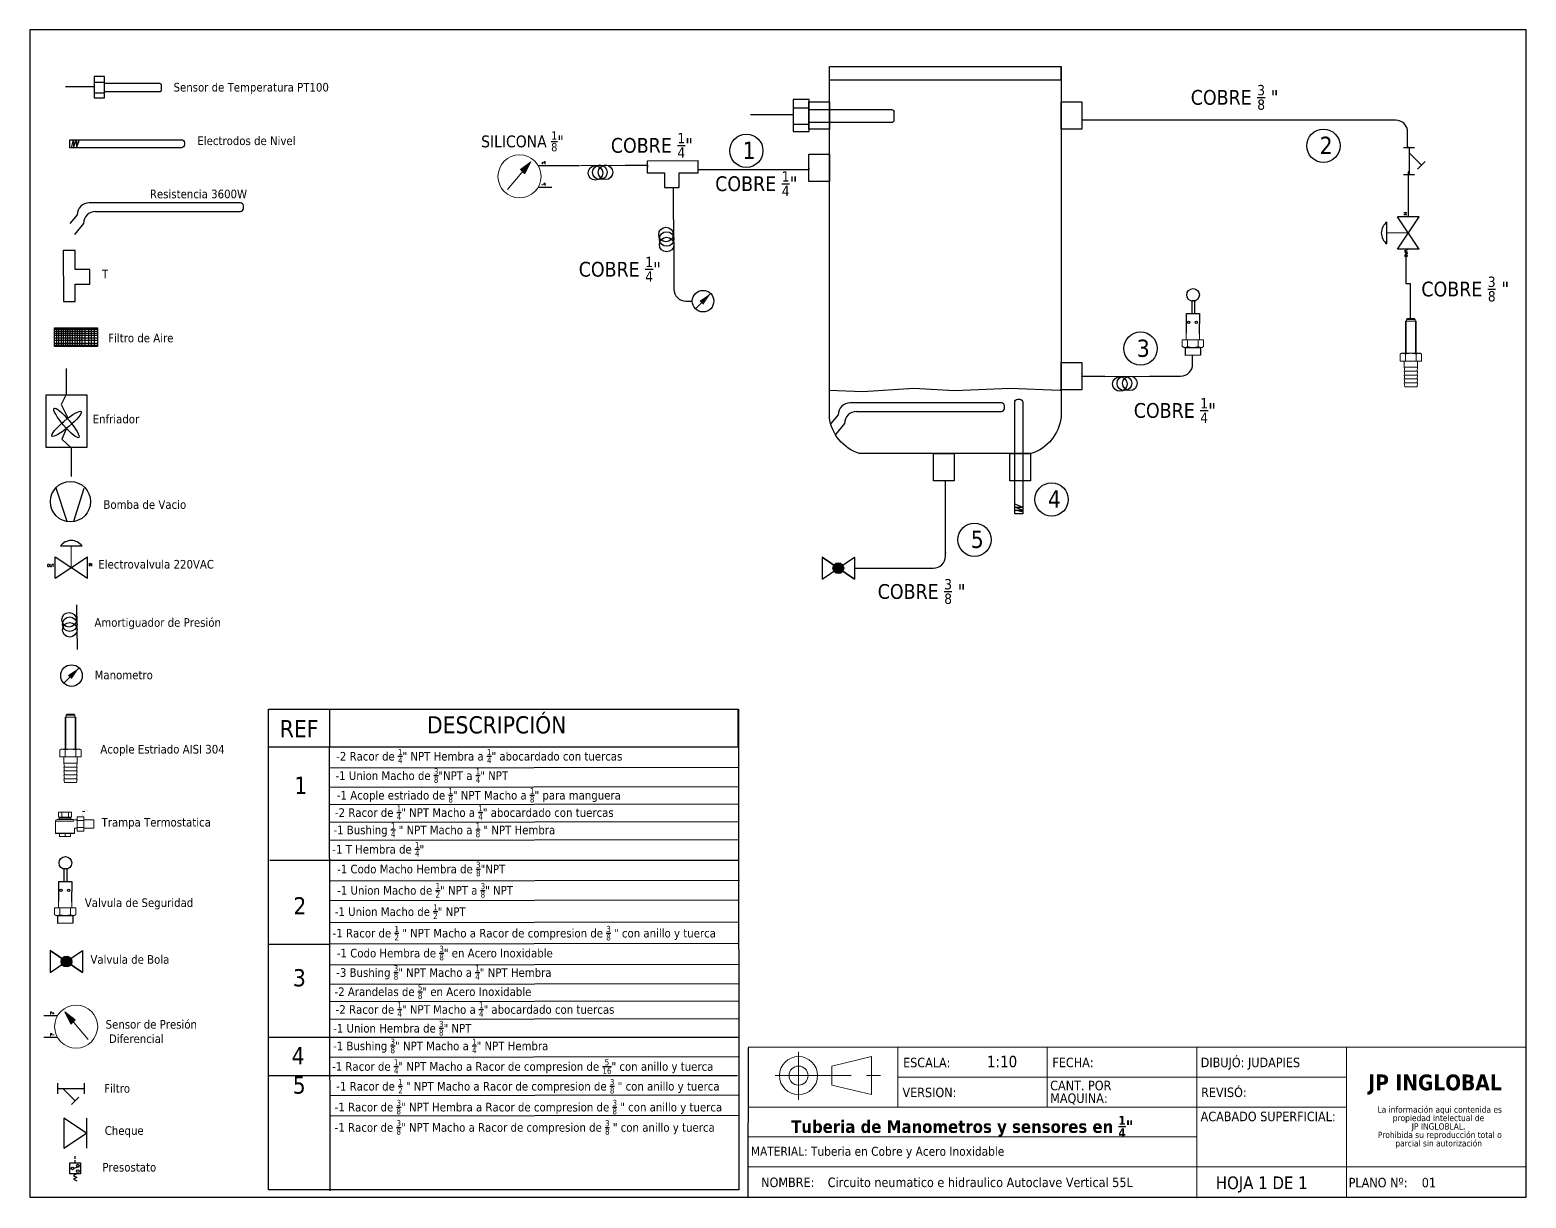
# Model space of a CAD drawing. Header units: millimetres. Extents: x 15 to 265, y 10 to 205.
import ezdxf
from ezdxf.enums import TextEntityAlignment as Align

# ---------------------------------------------------------------- set-up
doc = ezdxf.new("R2010")
doc.units = ezdxf.units.MM
doc.linetypes.add('CENTERX2', pattern=[20.32, 12.7, -2.54, 2.54, -2.54])
for name, color, linetype in [('CONTORNO', 179, 'Continuous'), ('SYMS', 7, 'Continuous'), ('TERMS', 123, 'Continuous'), ('WIRENO', 250, 'Continuous'), ('WIRES', 7, 'Continuous')]:
    doc.layers.add(name, color=color, linetype=linetype)
doc.styles.add('SLDTEXTSTYLE0', font='tahoma.ttf')
doc.styles.add('SLDTEXTSTYLE1', font='')
doc.styles.get("Standard").update_dxf_attribs({"font": 'tahoma.ttf'})
doc.styles.add('WD', font='romans.shx')
doc.styles.get('SLDTEXTSTYLE1').set_extended_font_data('Tahoma', bold=True)

# ---------------------------------------------------------------- blocks, each defined once
blk = doc.blocks.new('SW_NOTE_2')
at = {"layer": 'CONTORNO', "color": 0, "char_height": 1.0583, "attachment_point": 2, "style": 'SLDTEXTSTYLE0'}
for s, insert in [('La información aqui contenida es ', (10.29, 1.34)), ('propiedad intelectual de', (10.08, -0.07)), ('JP INGLOBLAL.', (10.1, -1.48)), ('Prohibida su reproducción total o ', (10.3, -2.89)), ('parcial sin autorización', (10.12, -4.3))]:
    blk.add_mtext(s, dxfattribs=dict(at, insert=insert))
blk = doc.blocks.new('SW_NOTE_4')
at = {"color": 0, "linetype": 'Continuous', "lineweight": 0, "char_height": 1.587, "attachment_point": 1, "style": 'SLDTEXTSTYLE0'}
for s, insert in [('CANT. POR ', (0, 2.02)), ('MAQUINA:', (0, -0.1))]:
    blk.add_mtext(s, dxfattribs=dict(at, insert=insert))
blk = doc.blocks.new('HGVA1_DIAPHRAGM_VALVE2')
at = {"color": 7, "linetype": 'Continuous', "lineweight": 0, "ltscale": 3.2258}
for p, q in [((-0.25, 0.5), (0.25, 0.5)), ((0, 0), (0, 0.5))]:
    blk.add_line(p, q, dxfattribs=at)
for p, q in [((-0.375, -0.25), (-0.375, 0.25)), ((-0.375, -0.25), (0.375, 0.25)), ((-0.375, 0.25), (0.375, -0.25)), ((0.375, -0.25), (0.375, 0.25))]:
    blk.add_line(p, q)
at = {"ltscale": 25.4, "flags": 128}
blk.add_lwpolyline([(0.25, 0.5, 0.5), (-0.25, 0.5)], format="xyb", close=True, dxfattribs=at)
at = {"style": 'WD', "flags": 1}
for tag, p in [('INST', (-0.469, 0.748)), ('LOC', (-0.469, 0.587)), ('TAG1', (-0.469, 0.378))]:
    blk.add_attdef(tag, text='', height=0.125, dxfattribs=at).set_placement(p, align=Align.RIGHT)
at = {"style": 'WD'}
blk.add_attdef('TERM01', text='', height=0.0625, dxfattribs=at).set_placement((-0.399, 0.018), align=Align.RIGHT)
for tag, p, height in [('X4TERM01', (-0.375, 0), 0.005), ('X1TERM02', (0.375, 0), 0.005), ('TERM02', (0.406, 0.036), 0.0625), ('RATING1', (0.388, -0.162), 0.125), ('DESC1', (0.388, -0.378), 0.125), ('DESC2', (0.388, -0.562), 0.125), ('DESC3', (0.388, -0.752), 0.125), ('WDTAGALT', (0.388, -0.907), 0.125)]:
    blk.add_attdef(tag, p, '', height=height, dxfattribs=at)
blk.add_attdef('XREF', text='', height=0.0625, rotation=0.0625, dxfattribs=at).set_placement((0.518, 0.271), align=Align.TOP_CENTER)
at = {"style": 'WD', "flags": 1}
for tag, p in [('WDTYPE', (-0.154, -0.127)), ('FAMILY', (-0.143, -0.17)), ('CAT', (-0.143, -0.215)), ('MFG', (-0.141, -0.246)), ('ASSYCODE', (-0.113, -0.275))]:
    blk.add_attdef(tag, text='', height=0.01, dxfattribs=at).set_placement(p, align=Align.CENTER)
blk = doc.blocks.new('HME1_PRESS_M')
blk.add_line((0.036, -0.088), (0.213, 0.089))
blk.add_circle((0.125, 0), 0.125)
blk.add_solid([(0.082, 0.002), (0.126, -0.042), (0.213, 0.089)])
at = {"style": 'WD', "width": 0.7}
for tag, p in [('INST', (0.125, 0.5)), ('LOC', (0.125, 0.344)), ('TAG1', (0.125, 0.188)), ('DESC1', (0.125, -0.344)), ('DESC2', (0.125, -0.5)), ('WDTAGALT', (0.125, -0.812)), ('DESC3', (0.125, -0.656))]:
    blk.add_attdef(tag, text='', height=0.125, dxfattribs=at).set_placement(p, align=Align.CENTER)
blk.add_attdef('TERM01', text='', height=0.0625, dxfattribs=at).set_placement((-0.032, 0.031), align=Align.RIGHT)
at = {"style": 'WD'}
for tag, p, height, flags in [('X4TERM01', (0, 0), 0.005, 1), ('WDTYPE', (0.062, 0.062), 0.01, 1), ('WDBLKNAM', (0.134, 0.001), 0.01, 9), ('X1TERM02', (0.248, 0), 0.005, 1), ('FAMILY', (0.13, -0.035), 0.01, 9)]:
    blk.add_attdef(tag, p, '', height=height, dxfattribs=dict(at, flags=flags))
at = {"style": 'WD', "width": 0.7}
for tag, p, height in [('TERM02', (0.28, 0.031), 0.0625), ('RATING1', (0.281, -0.188), 0.125)]:
    blk.add_attdef(tag, p, '', height=height, dxfattribs=at)
at = {"style": 'WD'}
blk.add_attdef('XREF', text='', height=0.0625, dxfattribs=at).set_placement((-0.031, -0.125), align=Align.RIGHT)
at = {"linetype": 'Continuous', "style": 'WD', "flags": 9}
for tag, p in [('MFG', (0.128, -0.085)), ('ASSYCODE', (0.13, -0.103)), ('CAT', (0.13, -0.066))]:
    blk.add_attdef(tag, p, '', height=0.01, dxfattribs=at)
blk = doc.blocks.new('Acople Estriado')
at = {"color": 7, "linetype": 'Continuous', "lineweight": 15}
for p, q in [((6.78, 5.633), (6.78, 5.138)), ((6.78, 5.633), (6.947, 5.633)), ((6.811, 5.678), (6.796, 5.663)), ((6.796, 5.663), (6.796, 5.633)), ((6.931, 5.663), (6.796, 5.663)), ((6.811, 5.678), (6.916, 5.678)), ((6.931, 5.663), (6.916, 5.678)), ((6.931, 5.633), (6.931, 5.663)), ((6.947, 5.138), (6.947, 5.633)), ((6.721, 5.138), (6.699, 5.126)), ((6.699, 5.126), (6.699, 5.019)), ((6.74, 5.138), (6.721, 5.138)), ((6.864, 5.138), (6.74, 5.138)), ((6.781, 5.126), (6.781, 5.019)), ((6.988, 5.138), (6.864, 5.138)), ((6.946, 5.126), (6.946, 5.019)), ((7.007, 5.138), (6.988, 5.138)), ((7.029, 5.126), (7.007, 5.138)), ((7.029, 5.126), (7.029, 5.019)), ((6.699, 5.019), (6.781, 5.019)), ((6.761, 5.019), (6.761, 4.922)), ((6.761, 4.922), (6.769, 4.862)), ((6.864, 4.922), (6.761, 4.922)), ((6.761, 4.862), (6.769, 4.802)), ((6.864, 4.862), (6.761, 4.862)), ((6.781, 5.019), (6.946, 5.019)), ((6.967, 4.922), (6.864, 4.922)), ((6.967, 4.862), (6.864, 4.862)), ((6.946, 5.019), (7.029, 5.019)), ((6.959, 4.862), (6.967, 4.922)), ((6.959, 4.802), (6.967, 4.862)), ((6.967, 4.922), (6.967, 5.019)), ((6.761, 4.802), (6.769, 4.742)), ((6.864, 4.802), (6.761, 4.802)), ((6.761, 4.742), (6.769, 4.682)), ((6.864, 4.742), (6.761, 4.742)), ((6.761, 4.682), (6.769, 4.622)), ((6.864, 4.682), (6.761, 4.682)), ((6.967, 4.802), (6.864, 4.802)), ((6.967, 4.742), (6.864, 4.742)), ((6.967, 4.682), (6.864, 4.682)), ((6.959, 4.742), (6.967, 4.802)), ((6.959, 4.682), (6.967, 4.742)), ((6.959, 4.622), (6.967, 4.682)), ((6.864, 4.622), (6.769, 4.622)), ((6.959, 4.622), (6.864, 4.622))]:
    blk.add_line(p, q, dxfattribs=at)
at = {"color": 7, "linetype": 'Continuous', "lineweight": 0}
for p, q in [((6.79, 5.633), (6.79, 5.138)), ((6.938, 5.633), (6.938, 5.138))]:
    blk.add_line(p, q, dxfattribs=at)
at = {"color": 7, "linetype": 'Continuous', "lineweight": 15}
for points, knots in [([(6.699, 5.126), (6.706, 5.13), (6.712, 5.133), (6.726, 5.137), (6.733, 5.138), (6.74, 5.138)], [0, 0, 0, 0, 0.5, 0.5, 1, 1, 1, 1]), ([(6.74, 5.138), (6.744, 5.138), (6.747, 5.138), (6.754, 5.137), (6.757, 5.136), (6.768, 5.133), (6.775, 5.13), (6.781, 5.126)], [0, 0, 0, 0, 0.25, 0.25, 0.5, 0.5, 1, 1, 1, 1]), ([(6.864, 5.138), (6.85, 5.138), (6.836, 5.137), (6.808, 5.133), (6.795, 5.13), (6.781, 5.126)], [0, 0, 0, 0, 0.5, 0.5, 1, 1, 1, 1]), ([(6.946, 5.126), (6.933, 5.13), (6.919, 5.133), (6.892, 5.137), (6.878, 5.138), (6.864, 5.138)], [0, 0, 0, 0, 0.5, 0.5, 1, 1, 1, 1]), ([(6.946, 5.126), (6.953, 5.13), (6.96, 5.133), (6.974, 5.137), (6.981, 5.138), (6.988, 5.138)], [0, 0, 0, 0, 0.5, 0.5, 1, 1, 1, 1]), ([(6.988, 5.138), (6.991, 5.138), (6.995, 5.138), (7.002, 5.137), (7.005, 5.136), (7.015, 5.133), (7.022, 5.13), (7.029, 5.126)], [0, 0, 0, 0, 0.25, 0.25, 0.5, 0.5, 1, 1, 1, 1])]:
    blk.add_open_spline(points, degree=3, knots=knots, dxfattribs=at)
blk = doc.blocks.new('Trampo')
for points in [[(117.7, 258.3), (117.2, 257.8), (116.2, 257.8), (115.7, 257.3), (115.7, 256.3), (117.7, 256.3), (117.7, 256.3), (115.6, 256.3), (115.6, 257.3), (116.2, 257.9), (117.2, 257.9), (117.7, 258.4), (117.7, 258.9), (117.2, 259.3), (116.2, 259.3), (115.7, 258.8), (115.6, 258.9), (116.2, 259.4), (117.2, 259.4), (117.7, 258.9)], [(117.2, 260.5), (116.2, 260.5), (116.2, 260.5), (116.6, 260.5), (116.6, 263.5), (116.2, 263), (116.1, 263.1), (116.7, 263.6), (116.7, 263.6), (116.7, 260.5), (117.2, 260.5)], [(119.7, 262.2), (119, 260.7), (118.9, 260.7), (119.6, 262.2)], [(120.5, 262.2), (119.7, 260.7), (119.6, 260.7), (120.4, 262.2)]]:
    blk.add_hatch(color=7).paths.add_polyline_path(points)
at = {"color": 7, "linetype": 'Continuous', "lineweight": 15}
for points in [[(90.5, 251.1), (90.5, 239.8), (90.5, 239.8)], [(92, 252.5), (106.7, 252.5), (106.7, 252.5)], [(93.1, 259.5), (105.5, 259.5), (105.5, 254.7), (93.1, 254.7)], [(93.1, 254.7), (93.1, 259.5), (93.1, 259.5)], [(94.2, 254.7), (94.2, 254), (94.2, 254)], [(96.2, 254.7), (96.2, 259.5), (96.2, 259.5)], [(102.4, 254.7), (102.4, 259.5), (102.4, 259.5)], [(104.5, 254), (104.5, 254.7), (104.5, 254.7)], [(110.7, 252.3), (107.4, 252.3), (107.4, 252.3)], [(117, 255), (110.7, 255), (110.7, 241.9), (117, 241.9)], [(117, 251.8), (110.7, 251.8), (110.7, 251.8)], [(117, 255), (117, 241.9), (117, 241.9)], [(126.1, 252.3), (117, 252.3), (117, 252.3)], [(126.1, 252.3), (126.1, 244.6), (126.1, 244.6)], [(107.9, 239.7), (90.7, 239.7), (90.7, 239.7)], [(104.5, 239.7), (104.5, 236.7), (94.2, 236.7), (94.2, 239.7)], [(99.3, 239.7), (99.3, 236.7), (99.3, 236.7)], [(108.2, 239.8), (108.2, 244.6), (108.2, 244.6)], [(108.2, 244.6), (110.7, 244.6), (110.7, 244.6)], [(117, 245.2), (110.7, 245.2), (110.7, 245.2)], [(117, 244.6), (126.1, 244.6), (126.1, 244.6)]]:
    blk.add_lwpolyline(points, dxfattribs=at)
at = {"color": 8, "linetype": 'Continuous', "lineweight": 15}
for points in [[(107.6, 251.1), (90.5, 251.1), (90.5, 251.1)], [(94.2, 254), (104.5, 254), (104.5, 254)], [(90.5, 239.8), (108.2, 239.8), (108.2, 239.8)]]:
    blk.add_lwpolyline(points, dxfattribs=at)
at = {"color": 7, "linetype": 'Continuous', "lineweight": 20}
blk.add_lwpolyline([(115.6, 260), (117.7, 260), (117.7, 260)], dxfattribs=at)
at = {"color": 7, "linetype": 'Continuous', "lineweight": 15}
for points in [[(91.9, 252.5), (91.1, 252.5), (90.5, 251.9), (90.5, 251.1)], [(92.7, 252.5), (93.5, 252.5), (94.1, 253.2), (94.1, 254)], [(104.5, 254), (104.5, 253.2), (105.1, 252.5), (105.9, 252.5)], [(107.4, 252.3), (107.1, 252.5), (106.9, 252.5), (106.6, 252.5)], [(90.5, 239.9), (90.5, 239.7), (90.6, 239.7), (90.7, 239.7)], [(107.9, 239.7), (108, 239.7), (108.1, 239.7), (108.1, 239.9)]]:
    blk.add_open_spline(points, degree=3, dxfattribs=at)
blk = doc.blocks.new('Valvula Tipo Anillo')
for p, q in [((7.88, 11.213), (7.88, 11.519)), ((7.88, 11.519), (8.084, 11.519)), ((8.084, 11.519), (8.079, 11.203))]:
    blk.add_line(p, q)
at = {"color": 7, "linetype": 'Continuous', "lineweight": 15}
for p, q in [((7.816, 11.006), (7.816, 11.113)), ((7.898, 11.113), (7.816, 11.113)), ((7.878, 11.21), (7.878, 11.113)), ((7.898, 11.006), (7.898, 11.113)), ((8.063, 11.113), (7.898, 11.113)), ((8.063, 11.006), (8.063, 11.113)), ((8.146, 11.113), (8.063, 11.113)), ((8.084, 11.113), (8.084, 11.21)), ((8.146, 11.006), (8.146, 11.113)), ((7.816, 11.006), (7.838, 10.994)), ((7.838, 10.994), (7.857, 10.994)), ((7.857, 10.994), (7.981, 10.994)), ((7.981, 10.994), (8.105, 10.994)), ((8.105, 10.994), (8.124, 10.994)), ((8.124, 10.994), (8.146, 11.006))]:
    blk.add_line(p, q, dxfattribs=at)
for points in [[(7.962, 11.521), (8.01, 11.521), (8.01, 11.713), (7.962, 11.713)], [(8.097, 10.995), (8.097, 10.873), (7.867, 10.871), (7.867, 10.993)]]:
    blk.add_lwpolyline(points, close=True)
for centre, radius in [((7.984, 11.807), 0.0981), ((7.914, 11.381), 0.0185), ((8.035, 11.384), 0.0185)]:
    blk.add_circle(centre, radius)
for points, knots in [([(7.857, 10.994), (7.854, 10.994), (7.85, 10.994), (7.843, 10.995), (7.84, 10.996), (7.829, 10.999), (7.823, 11.002), (7.816, 11.006)], [0, 0, 0, 0, 0.25, 0.25, 0.5, 0.5, 1, 1, 1, 1]), ([(7.898, 11.006), (7.892, 11.002), (7.885, 10.999), (7.871, 10.995), (7.864, 10.994), (7.857, 10.994)], [0, 0, 0, 0, 0.5, 0.5, 1, 1, 1, 1]), ([(7.898, 11.006), (7.912, 11.002), (7.926, 10.999), (7.953, 10.995), (7.967, 10.994), (7.981, 10.994)], [0, 0, 0, 0, 0.5, 0.5, 1, 1, 1, 1]), ([(7.981, 10.994), (7.995, 10.994), (8.009, 10.995), (8.036, 10.999), (8.05, 11.002), (8.063, 11.006)], [0, 0, 0, 0, 0.5, 0.5, 1, 1, 1, 1]), ([(8.105, 10.994), (8.101, 10.994), (8.098, 10.994), (8.091, 10.995), (8.087, 10.996), (8.077, 10.999), (8.07, 11.002), (8.063, 11.006)], [0, 0, 0, 0, 0.25, 0.25, 0.5, 0.5, 1, 1, 1, 1]), ([(8.146, 11.006), (8.139, 11.002), (8.132, 10.999), (8.119, 10.995), (8.112, 10.994), (8.105, 10.994)], [0, 0, 0, 0, 0.5, 0.5, 1, 1, 1, 1])]:
    blk.add_open_spline(points, degree=3, knots=knots, dxfattribs=at)
blk = doc.blocks.new('HGVA1_BALL_VALVE')
h = blk.add_hatch(color=256)
edge = h.paths.add_edge_path()
edge.add_arc((0, 0), 0.125, 0, 360)
at = {"ltscale": 3.2258}
for p, q in [((-0.375, 0.254), (0.375, -0.254)), ((-0.375, -0.254), (0.375, 0.254)), ((-0.375, 0.254), (-0.375, -0.254)), ((0.375, 0.254), (0.375, -0.254))]:
    blk.add_line(p, q, dxfattribs=at)
at = {"ltscale": 25.4, "flags": 128}
blk.add_lwpolyline([(0.375, 0.254), (0.375, -0.254), (-0.375, 0.254), (-0.375, -0.254)], close=True, dxfattribs=at)
at = {"ltscale": 3.2258}
blk.add_circle((0, 0), 0.125, dxfattribs=at)
at = {"ltscale": 25.4}
blk.add_circle((0, 0), 0.125, dxfattribs=at)
at = {"style": 'WD', "flags": 1}
for tag, height, p in [('INST', 0.125, (0.028, 0.678)), ('TAG1', 0.125, (0, 0.307)), ('LOC', 0.125, (0.011, 0.516)), ('FAMILY', 0.01, (-0.482, -0.121)), ('WDTYPE', 0.01, (-0.475, -0.062)), ('CAT', 0.01, (-0.482, -0.165)), ('MFG', 0.01, (-0.481, -0.197)), ('ASSYCODE', 0.01, (-0.453, -0.226))]:
    blk.add_attdef(tag, text='', height=height, dxfattribs=at).set_placement(p, align=Align.CENTER)
at = {"style": 'WD'}
blk.add_attdef('TERM01', text='', height=0.0625, dxfattribs=at).set_placement((-0.399, 0.018), align=Align.RIGHT)
for tag, p, height in [('X4TERM01', (-0.375, 0), 0.005), ('X8TERM02', (0, 0), 0.005), ('TERM02', (0.052, -0.037), 0.0625), ('X1TERM03', (0.375, 0), 0.005), ('TERM03', (0.406, 0.036), 0.0625), ('RATING1', (0.409, -0.162), 0.125), ('DESC1', (0.409, -0.341), 0.125), ('DESC2', (0.409, -0.525), 0.125), ('DESC3', (0.409, -0.715), 0.125), ('WDTAGALT', (0.409, -0.873), 0.125)]:
    blk.add_attdef(tag, p, '', height=height, dxfattribs=at)
blk.add_attdef('XREF', text='', height=0.0625, rotation=0.0625, dxfattribs=at).set_placement((0.541, 0.293), align=Align.TOP_CENTER)
blk = doc.blocks.new('HMT1_DIFFERENTIAL_PRESSURE_GAUGE')
blk.add_hatch(color=7).paths.add_polyline_path([(-0.26, 0.34), (-0.12, 0.06), (-0.02, 0.16)])
for p, q in [((-0.437, 0.25), (-0.75, 0.25)), ((-0.437, -0.25), (-0.75, -0.25))]:
    blk.add_line(p, q)
at = {"color": 7, "linetype": 'Continuous', "lineweight": 0, "ltscale": 645.15999}
for p, q in [((-0.26, 0.34), (0.28, -0.3)), ((-0.26, 0.34), (-0.12, 0.06)), ((-0.26, 0.34), (-0.02, 0.16)), ((-0.12, 0.06), (-0.02, 0.16))]:
    blk.add_line(p, q, dxfattribs=at)
at = {"color": 255, "linetype": 'Continuous', "lineweight": 0, "ltscale": 25.4, "flags": 128}
blk.add_lwpolyline([(-0.26, 0.34), (-0.12, 0.06), (-0.02, 0.16)], close=True, dxfattribs=at)
at = {"color": 7, "linetype": 'Continuous', "lineweight": 0, "ltscale": 645.15999}
blk.add_circle((0, 0), 0.5, dxfattribs=at)
at = {"style": 'WD', "width": 0.7}
for tag, p in [('INST', (-0.01, 0.781)), ('LOC', (-0.01, 0.656)), ('TAG1', (-0.01, 0.531)), ('DESC1', (0.021, -0.625)), ('DESC2', (0.021, -0.75)), ('WDTAGALT', (0.021, -1)), ('DESC3', (0.021, -0.875))]:
    blk.add_attdef(tag, text='', height=0.0938, dxfattribs=at).set_placement(p, align=Align.CENTER)
at = {"style": 'WD'}
for tag, p, height, flags in [('X4TERM01', (-0.75, 0.25), 0.005, 1), ('X1TERM03', (0.5, 0), 0.005, 1), ('X4TERM02', (-0.75, -0.25), 0.005, 1), ('WDBLKNAM', (-0.209, -0.188), 0.01, 9), ('FAMILY', (-0.208, -0.062), 0.01, 9)]:
    blk.add_attdef(tag, p, '', height=height, dxfattribs=dict(at, flags=flags))
at = {"style": 'WD', "width": 0.7}
for tag, p in [('TERM01', (-0.5, 0.281)), ('TERM02', (-0.5, -0.219))]:
    blk.add_attdef(tag, text='', height=0.0625, dxfattribs=at).set_placement(p, align=Align.RIGHT)
for tag, p, height in [('TERM03', (0.531, 0.031), 0.0625), ('RATING1', (0.469, -0.375), 0.0938)]:
    blk.add_attdef(tag, p, '', height=height, dxfattribs=at)
at = {"style": 'WD'}
blk.add_attdef('XREF', text='', height=0.0625, dxfattribs=at).set_placement((-0.438, -0.406), align=Align.RIGHT)
at = {"flags": 1}
blk.add_attdef('WDTYPE', (-0.219, -0.25), '', height=0.01, dxfattribs=at)
at = {"linetype": 'Continuous', "style": 'WD', "flags": 9}
for tag, p in [('ASSYCODE', (-0.208, -0.156)), ('CAT', (-0.208, -0.094)), ('MFG', (-0.208, -0.125))]:
    blk.add_attdef(tag, p, '', height=0.01, dxfattribs=at)
blk = doc.blocks.new('HST1_STRAINER_Y_TYPE')
at = {"ltscale": 3.2258}
for p, q in [((0, 0.125), (0, -0.125)), ((0.625, 0.125), (0.625, -0.125)), ((0, 0), (0.625, 0)), ((0.125, 0), (0.412, -0.287)), ((0.324, -0.376), (0.501, -0.199))]:
    blk.add_line(p, q, dxfattribs=at)
at = {"style": 'WD', "flags": 1}
for tag, height, p in [('INST', 0.125, (0.33, 0.71)), ('TAG1', 0.125, (0.324, 0.34)), ('LOC', 0.125, (0.306, 0.549)), ('FAMILY', 0.01, (1.09, 0.044)), ('CAT', 0.01, (1.09, -0.001)), ('WDTYPE', 0.01, (1.102, -0.093)), ('MFG', 0.01, (1.092, -0.032)), ('ASSYCODE', 0.01, (1.12, -0.061))]:
    blk.add_attdef(tag, text='', height=height, dxfattribs=at).set_placement(p, align=Align.CENTER)
at = {"style": 'WD'}
for tag, height, p in [('WDTAGALT', 0.125, (0.035, 0.2)), ('TERM01', 0.0625, (-0.024, 0.018))]:
    blk.add_attdef(tag, text='', height=height, dxfattribs=at).set_placement(p, align=Align.RIGHT)
for tag, p, height in [('X4TERM01', (0, 0), 0.005), ('RATING1', (0.6, 0.18), 0.125), ('X1TERM03', (0.625, 0), 0.005), ('TERM03', (0.632, 0.013), 0.0625), ('DESC1', (-0.666, -0.258), 0.125), ('DESC2', (-0.666, -0.442), 0.125), ('X8TERM02', (0.412, -0.287), 0.005), ('TERM02', (0.447, -0.365), 0.0625), ('DESC3', (-0.666, -0.632), 0.125)]:
    blk.add_attdef(tag, p, '', height=height, dxfattribs=at)
blk.add_attdef('XREF', text='', height=0.0625, rotation=0.0625, dxfattribs=at).set_placement((0.649, -0.434), align=Align.TOP_CENTER)
blk = doc.blocks.new('HVL1_PRESS_SW')
for p, q in [((-0.031, -0.126), (-0.031, 0.125)), ((-0.031, 0.125), (0.219, 0.125)), ((0.061, 0.005), (0.198, 0.04)), ((0.094, 0.222), (0.094, 0.282)), ((0.094, 0.125), (0.094, 0.188)), ((0.219, 0.125), (0.219, -0.126)), ((0.219, -0.126), (-0.031, -0.126)), ((0.135, -0.126), (0.052, -0.167)), ((0.052, -0.167), (0.135, -0.209)), ((0.135, -0.209), (0.052, -0.251)), ((0.052, -0.251), (0.135, -0.293))]:
    blk.add_line(p, q)
for centre in [(0.032, 0), (0.156, 0.063), (0.156, -0.063)]:
    blk.add_circle(centre, 0.0314)
at = {"style": 'WD', "width": 0.7}
for tag, height, p in [('INST', 0.125, (-0.062, 0.5)), ('LOC', 0.125, (-0.062, 0.344)), ('TAG1', 0.125, (-0.062, 0.188)), ('TERM01', 0.0625, (-0.062, 0.031)), ('DESC1', 0.125, (-0.062, -0.281)), ('DESC2', 0.125, (-0.062, -0.438)), ('RATING1', 0.125, (0.775, -0.281)), ('WDTAGALT', 0.125, (-0.062, -0.75)), ('DESC3', 0.125, (-0.062, -0.594))]:
    blk.add_attdef(tag, text='', height=height, dxfattribs=at).set_placement(p, align=Align.RIGHT)
at = {"style": 'WD'}
for tag, p, height, flags in [('WDBLKNAM', (0.405, 0.344), 0.01, 9), ('X4TERM01', (0, 0), 0.005, 1), ('WDTYPE', (0.062, 0.062), 0.01, 1), ('X2TERM04', (0.094, 0.281), 0.005, 1), ('X1TERM02', (0.187, 0.063), 0.005, 1), ('FAMILY', (0.406, 0.312), 0.01, 9), ('X1TERM03', (0.187, -0.063), 0.005, 1)]:
    blk.add_attdef(tag, p, '', height=height, dxfattribs=dict(at, flags=flags))
at = {"style": 'WD', "width": 0.7}
for tag, p in [('TERM04', (0.125, 0.25)), ('TERM02', (0.25, 0.094)), ('TERM03', (0.25, -0.031))]:
    blk.add_attdef(tag, p, '', height=0.0625, dxfattribs=at)
at = {"linetype": 'Continuous', "style": 'WD', "flags": 9}
for tag, p in [('ASSYCODE', (0.406, 0.219)), ('CAT', (0.406, 0.281)), ('MFG', (0.406, 0.25))]:
    blk.add_attdef(tag, p, '', height=0.01, dxfattribs=at)
at = {"style": 'WD', "width": 0.7}
blk.add_attdef('TERM05', text='', height=0.0625, dxfattribs=at).set_placement((0.125, -0.406), align=Align.CENTER)
at = {"style": 'WD'}
blk.add_attdef('XREF', (0.281, -0.375), '', height=0.0625, dxfattribs=at)
blk = doc.blocks.new('ColaMarrano')
at = {"layer": 'WIRENO'}
blk.add_line((96.3, 200.92), (96.42, 188.45), dxfattribs=at)
for centre in [(94.22, 196.73), (94.4, 195.47), (94.4, 193.92)]:
    blk.add_circle(centre, 2.03, dxfattribs=at)
blk = doc.blocks.new('HDI1')
for p, q in [((0.0469, 0), (-0.0469, 0.0625)), ((-0.0469, 0.0625), (-0.0469, -0.0625)), ((-0.0469, -0.0625), (0.0469, 0)), ((0.0469, 0.0625), (0.0469, -0.0625))]:
    blk.add_line(p, q)
at = {"style": 'WD'}
for tag, width, p in [('INST', 0.7, (0, 0.8883)), ('LOC', 0.7, (0, 0.7187)), ('DESC1', 0.7, (0, 0.5625)), ('DESC2', 0.7, (0, 0.4062)), ('RATING1', 0.9, (0.0055, 0.0938))]:
    blk.add_attdef(tag, text='', height=0.125, dxfattribs=dict(at, width=width)).set_placement(p, align=Align.CENTER)
blk.add_attdef('TAG1', text='', height=0.125, dxfattribs=at).set_placement((0, 0.25), align=Align.CENTER)
for tag, p, height, flags in [('WDBLKNAM', (0.2047, 0.1329), 0.01, 9), ('FAMILY', (0.2047, 0.1523), 0.01, 9), ('X4TERM01', (-0.0469, 0), 0.0125, 1), ('X1TERM02', (0.0469, 0), 0.0125, 1)]:
    blk.add_attdef(tag, p, '', height=height, dxfattribs=dict(at, flags=flags))
at = {"linetype": 'Continuous', "style": 'WD', "flags": 9}
for tag, p in [('ASSYCODE', (0.2188, 0.0625)), ('MFG', (0.2278, 0.0887)), ('CAT', (0.2297, 0.1082))]:
    blk.add_attdef(tag, text='', height=0.01, dxfattribs=at).set_placement(p, align=Align.CENTER)
at = {"linetype": 'Continuous', "style": 'WD', "flags": 8}
blk.add_attdef('TERM01', text='', height=0.125, dxfattribs=at).set_placement((-0.125, -0.0312), align=Align.TOP_RIGHT)
blk.add_attdef('TERM02', text='', height=0.125, dxfattribs=at).set_placement((0.1094, -0.0314), align=Align.TOP_LEFT)
at = {"style": 'WD', "width": 0.9}
blk.add_attdef('RATING2', text='', height=0.125, dxfattribs=at).set_placement((0.0055, -0.1876), align=Align.TOP_CENTER)
blk = doc.blocks.new('Bomba Vacio')
at = {"layer": 'WIRENO'}
for p, q in [((222.52, 152.69), (218.83, 163.9)), ((224.82, 152.84), (228.2, 163.9))]:
    blk.add_line(p, q, dxfattribs=at)
blk.add_circle((223.65, 159.36), 6.72, dxfattribs=at)
blk = doc.blocks.new('Cooler')
at = {"layer": 'WIRENO'}
for p, q in [((61.05, 155.36), (61.05, 161.29)), ((60.91, 155.36), (59.87, 153.28)), ((59.87, 153.28), (61.37, 150.31)), ((61.09, 147.98), (60.01, 145.56)), ((60.01, 145.56), (62.09, 143.63)), ((62.09, 143.63), (62.09, 137.25))]:
    blk.add_line(p, q, dxfattribs=at)
blk.add_lwpolyline([(56.51, 155.41), (65.57, 155.41), (65.57, 143.72), (56.51, 143.72)], close=True, dxfattribs=at)
for centre, major_axis in [((61.09, 148.97), (-3.26, -2.75)), ((61.05, 149.16), (2.75, -3.26))]:
    blk.add_ellipse(centre, major_axis=major_axis, ratio=0.188132, dxfattribs=at)
blk = doc.blocks.new('Filtro')
at = {"layer": 'WIRENO'}
for p, q in [((95.97, 119.72), (103.12, 119.72)), ((95.97, 119.41), (103.12, 119.41)), ((95.97, 119.07), (103.12, 119.07)), ((95.97, 118.71), (103.12, 118.71)), ((95.97, 118.27), (103.12, 118.27)), ((95.97, 117.88), (103.12, 117.88)), ((96.25, 119.99), (96.25, 116.83)), ((96.62, 119.95), (96.62, 116.79)), ((97.03, 119.95), (97.03, 116.79)), ((97.4, 119.95), (97.4, 116.79)), ((97.77, 119.99), (97.77, 116.83)), ((98.1, 119.99), (98.1, 116.83)), ((98.51, 119.99), (98.51, 116.83)), ((98.88, 119.95), (98.88, 116.79)), ((99.33, 119.99), (99.33, 116.83)), ((99.7, 119.99), (99.7, 116.83)), ((100.11, 119.99), (100.11, 116.83)), ((100.52, 119.99), (100.52, 116.83)), ((100.98, 119.99), (100.98, 116.83)), ((101.59, 119.99), (101.59, 116.83)), ((102.04, 119.99), (102.04, 116.83)), ((102.54, 119.99), (102.54, 116.83)), ((95.97, 117.41), (103.12, 117.41)), ((95.97, 117.08), (103.12, 117.08))]:
    blk.add_line(p, q, dxfattribs=at)
blk.add_lwpolyline([(95.95, 119.98), (103.11, 119.98), (103.11, 116.82), (95.95, 116.82)], close=True, dxfattribs=at)
blk = doc.blocks.new('TT')
at = {"layer": 'WIRENO'}
for p, q in [((59.03, 150.75), (59.05, 142.17)), ((61.02, 150.66), (59.05, 150.66)), ((61.02, 147.48), (61.02, 150.66)), ((63.45, 147.48), (61.02, 147.48)), ((61.02, 142.17), (61.02, 145.05)), ((61.02, 145.05), (63.45, 145.05)), ((63.45, 145.05), (63.45, 147.48)), ((59.05, 142.17), (61.02, 142.17))]:
    blk.add_line(p, q, dxfattribs=at)
blk = doc.blocks.new('Nivel')
at = {"layer": 'WIRENO'}
for p, q in [((103.38, 60.01), (103.74, 61.39)), ((103.74, 61.39), (103.74, 60.1)), ((103.74, 60.1), (104.25, 61.39)), ((104.25, 61.39), (104.25, 60.07)), ((104.25, 60.07), (104.74, 61.36))]:
    blk.add_line(p, q, dxfattribs=at)
blk.add_lwpolyline([(103.12, 61.39), (121.77, 61.39, -0.414214), (122.27, 60.89), (122.27, 60.54, -0.414214), (121.77, 60.04), (103.12, 60.04)], format="xyb", close=True, dxfattribs=at)
blk = doc.blocks.new('PT100')
at = {"layer": 'WIRENO'}
for p, q in [((92.1, 58.19), (82.46, 58.19)), ((92, 59.72), (95.38, 59.72)), ((92, 56.1), (95.38, 56.1))]:
    blk.add_line(p, q, dxfattribs=at)
blk.add_lwpolyline([(95.5, 61.6), (92, 61.6), (92, 54.47), (95.5, 54.47)], close=True, dxfattribs=at)
blk.add_lwpolyline([(95.5, 59.35), (113.92, 59.35, -0.414214), (114.42, 58.85), (114.42, 56.97, -0.414214), (113.92, 56.47), (95.5, 56.47)], format="xyb", close=True, dxfattribs=at)
blk = doc.blocks.new('Tanque')
for points in [[(75.9, 173.87), (75.9, 178.44), (79.33, 178.44), (79.33, 173.87)], [(118.07, 173.87), (118.07, 178.44), (121.5, 178.44), (121.5, 173.87)], [(75.9, 165.16), (75.9, 169.73), (79.33, 169.73), (79.33, 165.16)], [(118.07, 130.33), (118.07, 134.9), (121.5, 134.9), (121.5, 130.33)], [(96.73, 115.15), (96.73, 119.72), (100.16, 119.72), (100.16, 115.15)], [(109.48, 115.15), (109.48, 119.72), (112.91, 119.72), (112.91, 115.15)]]:
    blk.add_lwpolyline(points, close=True)
at = {"layer": 'WIRENO'}
blk.add_lwpolyline([(79.31, 184.35), (118.03, 184.35), (118.03, 125.73, -0.284919), (113.06, 119.68), (84.34, 119.68, -0.288904), (79.31, 125.73)], format="xyb", close=True, dxfattribs=at)
blk.add_lwpolyline([(79.33, 184.35), (117.99, 184.35), (117.99, 182.08), (79.33, 182.08)], close=True, dxfattribs=at)
blk = doc.blocks.new('WDDOT')
for radius in [0.03, 0.0187, 0.00929]:
    blk.add_circle((0, 0), radius)

msp = doc.modelspace()

# ---------------------------------------------------------------- linework, layer by layer
at = {"color": 7, "linetype": 'Continuous'}
for p, q in [((265, 205), (15, 205)), ((15, 205), (15, 10)), ((265, 10), (265, 205)), ((15, 10), (265, 10))]:
    msp.add_line(p, q, dxfattribs=at)
at = {"color": 7, "linetype": 'CENTERX2', "lineweight": 0}
for p, q in [((265, 51.17), (265, 10)), ((143.43, 34.29), (143.43, 26.3)), ((139.53, 30.32), (157.1, 30.32)), ((134.96, 10), (265, 10))]:
    msp.add_line(p, q, dxfattribs=at)
at = {"color": 7, "linetype": 'Continuous', "lineweight": 0}
for p, q in [((265, 35.07), (135, 35.07)), ((160, 35.09), (160, 25.07)), ((185, 35.07), (185, 25.07)), ((210, 35.07), (210, 9.87)), ((235, 35.07), (235, 9.9)), ((155.64, 33.5), (148.97, 31.91)), ((155.64, 27.15), (155.64, 33.5)), ((148.97, 31.91), (148.97, 28.74)), ((235, 30.07), (160, 30.07)), ((148.97, 28.74), (155.64, 27.15)), ((235, 25.07), (134.99, 25.07)), ((210, 20.07), (134.99, 20.07)), ((265, 15.07), (134.99, 15.07))]:
    msp.add_line(p, q, dxfattribs=at)
at = {"color": 7, "linetype": 'Continuous', "lineweight": 30}
msp.add_line((135.02, 34.97), (134.96, 10), dxfattribs=at)
at = {"color": 7, "linetype": 'Continuous', "lineweight": 0}
for radius in [3.18, 1.59]:
    msp.add_circle((143.43, 30.32), radius, dxfattribs=at)
at = {"layer": 'WIRENO'}
for p, q in [((50.17, 176.12), (24.9, 176.12)), ((50.67, 175.18), (50.67, 175.62)), ((22.91, 174.14), (21.65, 172.64)), ((23.95, 172.69), (22.45, 170.83)), ((25.96, 174.68), (50.17, 174.68)), ((154.19, 144.6), (162.69, 145.15)), ((162.69, 145.15), (169.47, 144.75)), ((169.47, 144.75), (178.79, 145.15)), ((178.79, 145.15), (187.1, 144.82)), ((148.57, 144.83), (154.19, 144.6)), ((177.34, 142.71), (152.06, 142.71)), ((187.1, 144.82), (187.3, 144.82)), ((150.07, 140.73), (148.81, 139.23)), ((153.12, 141.27), (177.34, 141.27)), ((177.84, 141.77), (177.84, 142.21)), ((151.11, 139.28), (149.61, 137.42)), ((65.03, 91.47), (65.03, 85.2)), ((65.02, 85.16), (65.11, 11.05)), ((65.04, 81.72), (133.4, 81.82)), ((65.04, 78.51), (133.4, 78.62)), ((65.04, 75.61), (133.4, 75.72)), ((65.1, 72.67), (133.46, 72.77)), ((65.1, 69.64), (133.46, 69.75)), ((55.07, 66.29), (133.53, 66.29)), ((65.2, 62.87), (133.56, 62.98)), ((65.15, 59.55), (133.51, 59.66)), ((65.09, 55.91), (133.45, 56.01)), ((65.13, 52.2), (54.96, 52.2)), ((65.08, 52.32), (133.44, 52.42)), ((65.15, 48.83), (133.52, 48.93)), ((65.15, 45.62), (133.52, 45.73)), ((65.15, 42.73), (133.52, 42.83)), ((65.15, 39.74), (133.51, 39.84)), ((54.87, 36.73), (133.33, 36.73)), ((64.98, 33.39), (133.35, 33.5)), ((54.79, 30.33), (133.25, 30.33)), ((65.2, 27), (133.57, 27.1)), ((65.2, 23.61), (133.57, 23.71))]:
    msp.add_line(p, q, dxfattribs=at)
for points in [[(54.86, 91.54), (133.42, 91.54), (133.44, 11.22), (54.87, 11.22)], [(54.87, 91.52), (133.3, 91.52), (133.3, 85.2), (54.87, 85.2)]]:
    msp.add_lwpolyline(points, close=True, dxfattribs=at)
for centre in [(134.71, 184.81), (231.13, 185.65), (200.58, 151.77), (185.72, 126.57), (172.83, 119.84)]:
    msp.add_circle(centre, 2.78, dxfattribs=at)
for centre, radius, start, end in [((24.9, 174.12), 2, 90, 180), ((50.17, 175.62), 0.5, 0, 90), ((50.17, 175.18), 0.5, 270, 0), ((25.96, 172.68), 2, 90, 180), ((152.06, 140.71), 2, 90, 180), ((177.34, 142.21), 0.5, 0, 90), ((153.12, 139.27), 2, 90, 180), ((177.34, 141.77), 0.5, 270, 0)]:
    msp.add_arc(centre, radius, start, end, dxfattribs=at)
at = {"layer": 'WIRES'}
for p, q in [((190.84, 190.55), (190.84, 190.64)), ((190.89, 189.93), (190.89, 190.07)), ((243.21, 189.93), (190.89, 189.93)), ((245.21, 185.35), (245.21, 187.93)), ((245.44, 185.35), (245.21, 185.35)), ((102.21, 182.33), (106.83, 182.33)), ((106.83, 182.33), (106.83, 182.38)), ((114.46, 182.43), (118.2, 182.43)), ((118.13, 182.33), (118.13, 182.23)), ((118.2, 182.43), (118.2, 182.07)), ((126.64, 181.7), (145.19, 181.7)), ((145.19, 181.7), (145.19, 181.94)), ((245.44, 181.3), (245.31, 181.3)), ((245.31, 181.3), (245.31, 173.78)), ((245.44, 180.85), (245.44, 181.3)), ((122.53, 173.35), (122.53, 178.7)), ((244.96, 162.6), (244.96, 168.38)), ((244.96, 168.38), (245.31, 168.38)), ((122.6, 165.86), (122.6, 161.7)), ((245.71, 162.6), (244.96, 162.6)), ((245.71, 156.82), (245.71, 162.6)), ((124.6, 159.7), (125.68, 159.7)), ((209.28, 149.18), (209.28, 150.6)), ((190.77, 147.56), (190.77, 147.6)), ((190.77, 147.11), (190.77, 147.15)), ((194.61, 147.11), (190.77, 147.11)), ((202.09, 147.18), (207.28, 147.18)), ((167.97, 117.48), (167.97, 129.67)), ((167.97, 117.08), (167.97, 117.65)), ((152.78, 115.08), (165.97, 115.08))]:
    msp.add_line(p, q, dxfattribs=at)
for centre, start, end in [((243.21, 187.93), 0, 90), ((124.6, 161.7), 180, 270), ((207.28, 149.18), 270, 0), ((165.97, 117.08), 270, 0)]:
    msp.add_arc(centre, 2, start, end, dxfattribs=at)

# ---------------------------------------------------------------- block references
for name, p, xscale, yscale, zscale in [('Valvula Tipo Anillo', (123.14, 33.23), 10.8, 10.8, 10.8), ('Acople Estriado', (171.62, 95.49), 10.8, 10.8, 10.8), ('Acople Estriado', (-52.35, 29.36), 10.8, 10.8, 10.8), ('Trampo', (3.06, 27.81), 0.17928, 0.17928, 0.17928), ('Valvula Tipo Anillo', (-65.3, -61.66), 10.8, 10.8, 10.8)]:
    msp.add_blockref(name, p, dxfattribs=dict(xscale=xscale, yscale=yscale, zscale=zscale))
at = {"color": 7, "linetype": 'Continuous', "lineweight": 0}
msp.add_blockref('SW_NOTE_4', (185.48, 27.45), dxfattribs=at)
at = {"layer": 'CONTORNO', "color": 7}
msp.add_blockref('SW_NOTE_2', (240.28, 23.85), dxfattribs=at)
at = {"layer": 'SYMS', "xscale": -7.199999999999999, "yscale": 7.199999999999999, "zscale": 7.199999999999999, "rotation": 90}
msp.add_blockref('HST1_STRAINER_Y_TYPE', (245.44, 185.35), dxfattribs=at)
at = {"layer": 'SYMS'}
ref = msp.add_blockref('HMT1_DIFFERENTIAL_PRESSURE_GAUGE', (96.81, 180.53), dxfattribs=dict(at, xscale=-7.199999999999999, yscale=7.199999999999999, zscale=7.199999999999999))
ref.add_attrib('TERM02', 'P-', dxfattribs={"layer": 'TERMS', "height": 0.45, "style": 'WD', "text_generation_flag": 2, "width": 0.7}).set_placement((100.41, 178.95), align=Align.RIGHT)
ref.add_attrib('TERM01', 'P+', dxfattribs={"layer": 'TERMS', "height": 0.45, "style": 'WD', "text_generation_flag": 2, "width": 0.7}).set_placement((100.41, 182.55), align=Align.RIGHT)
ref = msp.add_blockref('HGVA1_DIAPHRAGM_VALVE2', (245.31, 171.08), dxfattribs=dict(at, xscale=7.199999999999999, yscale=7.199999999999999, zscale=7.199999999999999, rotation=90))
ref.add_attrib('TERM01', 'OUT', dxfattribs={"layer": 'TERMS', "height": 0.45, "rotation": 90, "style": 'WD'}).set_placement((245.17, 168.21), align=Align.RIGHT)
ref.add_attrib('TERM02', 'IN', (245.05, 174.01), dxfattribs={"layer": 'TERMS', "height": 0.45, "rotation": 90, "style": 'WD'})
for name, p, xscale, yscale, zscale in [('HME1_PRESS_M', (125.68, 159.7), 14.4, 14.4, 14.4), ('HGVA1_BALL_VALVE', (150.08, 115.08), 7.199999999999999, 7.199999999999999, 7.199999999999999), ('HME1_PRESS_M', (20.15, 97.15), 14.4, 14.4, 14.4), ('HGVA1_BALL_VALVE', (21.1, 49.37), 7.199999999999999, 7.199999999999999, 7.199999999999999), ('HST1_STRAINER_Y_TYPE', (19.59, 28.18), 7.199999999999999, 7.199999999999999, 7.199999999999999), ('HDI1', (22.57, 20.73), 40, 40, 40), ('HVL1_PRESS_SW', (21.88, 14.83), 7.199999999999999, 7.199999999999999, 7.199999999999999)]:
    msp.add_blockref(name, p, dxfattribs=dict(at, xscale=xscale, yscale=yscale, zscale=zscale))
ref = msp.add_blockref('HGVA1_DIAPHRAGM_VALVE2', (21.91, 115.2), dxfattribs=dict(at, xscale=7.199999999999999, yscale=7.199999999999999, zscale=7.199999999999999))
ref.add_attrib('TERM01', 'OUT', dxfattribs={"layer": 'TERMS', "height": 0.45, "style": 'WD'}).set_placement((19.03, 115.33), align=Align.RIGHT)
ref.add_attrib('TERM02', 'IN', (24.84, 115.45), dxfattribs={"layer": 'TERMS', "height": 0.45, "style": 'WD'})
msp.add_blockref('WDDOT', (167.97, 117.65), dxfattribs=at)
ref = msp.add_blockref('HMT1_DIFFERENTIAL_PRESSURE_GAUGE', (22.72, 38.51), dxfattribs=dict(at, xscale=7.199999999999999, yscale=7.199999999999999, zscale=7.199999999999999))
ref.add_attrib('TERM02', 'P-', dxfattribs={"layer": 'TERMS', "height": 0.45, "style": 'WD', "width": 0.7}).set_placement((19.12, 36.93), align=Align.RIGHT)
ref.add_attrib('TERM01', 'P+', dxfattribs={"layer": 'TERMS', "height": 0.45, "style": 'WD', "width": 0.7}).set_placement((19.12, 40.53), align=Align.RIGHT)
at = {"layer": 'WIRENO'}
for name, p in [('Tanque', (69.27, 14.54)), ('Nivel', (-81.46, 125.27)), ('TT', (-38.45, 17.48)), ('Filtro', (-76.82, 35.28))]:
    msp.add_blockref(name, p, dxfattribs=at)
for name, p, xscale, yscale, zscale in [('PT100', (-20.29, 166.42), 0.5, 0.5, 0.5), ('PT100', (73.56, 147.17), 0.75, 0.75, 0.75), ('ColaMarrano', (64.75, 52.79), 0.6, 0.6, 0.6), ('Cooler', (-24.69, 27.48), 0.75, 0.75, 0.75), ('Bomba Vacio', (-90.05, 46.52), 0.5, 0.5, 0.5), ('ColaMarrano', (-34.98, -11.56), 0.6, 0.6, 0.6)]:
    msp.add_blockref(name, p, dxfattribs=dict(at, xscale=xscale, yscale=yscale, zscale=zscale))
for name, p, rotation in [('TT', (-24.02, 242.15), 270), ('Nivel', (240.95, 21.04), 90)]:
    msp.add_blockref(name, p, dxfattribs=dict(at, rotation=rotation))
at = {"layer": 'WIRENO', "xscale": 0.6, "yscale": 0.6, "zscale": 0.6, "rotation": 90}
for p in [(227.53, 124.58), (315.16, 89.33)]:
    msp.add_blockref('ColaMarrano', p, dxfattribs=at)

# ---------------------------------------------------------------- texts
at = {"attachment_point": 1}
for s, width, insert, char_height in [('\\A1;Sensor de Temperatura PT100', 44.8708, (39, 196.15), 1.44), ('\\A1;Electrodos de Nivel', 44.8708, (42.98, 187.21), 1.44), ('\\A1;1', 44.8708, (134.09, 186.32), 2.88), ('\\A1;2', 44.8708, (230.51, 187.16), 2.88), ('\\A1;Resistencia 3600W', 44.8708, (35.04, 178.32), 1.44), ('\\A1;T', 44.8708, (27.03, 164.94), 1.44), ('\\A1;Filtro de Aire', 44.8708, (28.08, 154.26), 1.44), ('\\A1;3', 44.8708, (199.96, 153.27), 2.88), ('\\A1;Enfriador', 44.8708, (25.48, 140.72), 1.44), ('\\A1;4', 44.8708, (185.11, 128.07), 2.88), ('\\A1;Bomba de Vacio', 44.8708, (27.28, 126.44), 1.44), ('\\A1;5', 44.8708, (172.21, 121.35), 2.88), ('\\A1;Electrovalvula 220VAC', 44.8708, (26.42, 116.46), 1.44), ('\\A1;Amortiguador de Presión', 44.8708, (25.77, 106.74), 1.44), ('\\A1;Manometro', 44.8708, (25.81, 97.97), 1.44), ('\\A1;DESCRIPCIÓN', 44.8708, (81.35, 90.36), 2.88), ('\\A1;REF', 44.8708, (56.75, 89.72), 2.88), ('\\A1;Acople Estriado AISI 304', 44.8708, (26.76, 85.57), 1.44), ('\\A1;-2 Racor de {\\H0.7x;\\S1/4;}" NPT Hembra a {\\H0.7x;\\S1/4;}" abocardado con tuercas', 65.0093, (66.17, 84.88), 1.44), ('\\A1;1', 44.8708, (59.18, 80.26), 2.88), ('\\A1;-1 Union Macho de {\\H0.7x;\\S3/8;}"NPT a {\\H0.7x;\\S1/4;}" NPT', 65.0093, (66.06, 81.64), 1.44), ('\\A1;-1 Acople estriado de {\\H0.7x;\\S1/8;}" NPT Macho a {\\H0.7x;\\S1/8;}" para manguera', 65.0093, (66.29, 78.37), 1.44), ('\\A1;-2 Racor de {\\H0.7x;\\S1/4;}" NPT Macho a {\\H0.7x;\\S1/4;}" abocardado con tuercas', 65.0093, (65.96, 75.47), 1.44), ('\\A1;Trampa Termostatica', 44.8708, (26.97, 73.37), 1.44), ('\\A1;-1 Bushing {\\H0.7x;\\S1/4;\\H1.4286x; }" NPT Macho a {\\H0.7x;\\S1/8;} " NPT Hembra', 65.0093, (65.71, 72.57), 1.44), ('\\A1;-1 T Hembra de {\\H0.7x;\\S1/4;}" ', 65.0093, (65.53, 69.34), 1.44), ('\\A1;-1 Codo Macho Hembra de {\\H0.7x;\\S3/8;}"NPT', 65.0093, (66.33, 66.04), 1.44), ('\\A1;2', 44.8708, (59.02, 60.13), 2.88), ('\\A1;-1 Union Macho de {\\H0.7x;\\S1/2;}" NPT a {\\H0.7x;\\S3/8;}" NPT', 65.0093, (66.34, 62.48), 1.44), ('\\A1;Valvula de Seguridad', 44.8708, (24.17, 59.93), 1.44), ('\\A1;-1 Union Macho de {\\H0.7x;\\S1/2;}" NPT ', 65.0093, (65.95, 58.92), 1.44), ('\\A1;-1 Racor de {\\H0.7x;\\S1/2;} " NPT Macho a Racor de compresion de {\\H0.7x;\\S3/8;\\H1.4286x; }" con anillo y tuerca', 67.2686, (65.58, 55.33), 1.44), ('\\A1;Valvula de Bola', 44.8708, (25.11, 50.45), 1.44), ('\\A1;-1 Codo Hembra de {\\H0.7x;\\S3/8;}" en Acero Inoxidable', 65.0093, (66.29, 52), 1.44), ('\\A1;3', 44.8708, (58.95, 48.11), 2.88), ('\\A1;-3 Bushing {\\H0.7x;\\S3/8;}" NPT Macho a {\\H0.7x;\\S1/4;}" NPT Hembra', 65.0093, (66.18, 48.75), 1.44), ('\\A1;-2 Arandelas de {\\H0.7x;\\S5/8;}" en Acero Inoxidable', 65.0093, (65.89, 45.55), 1.44), ('\\A1;-2 Racor de {\\H0.7x;\\S1/4;}" NPT Macho a {\\H0.7x;\\S1/4;}" abocardado con tuercas', 65.0093, (66.08, 42.58), 1.44), ('\\A1;Sensor de Presión\\P Diferencial', 44.8708, (27.65, 39.61), 1.44), ('\\A1;-1 Union Hembra de {\\H0.7x;\\S3/8;}" NPT', 65.0093, (65.68, 39.44), 1.44), ('\\A1;4', 44.8708, (58.74, 35.08), 2.88), ('\\A1;-1 Bushing {\\H0.7x;\\S3/8;}" NPT Macho a {\\H0.7x;\\S1/4;}" NPT Hembra', 65.0093, (65.65, 36.49), 1.44), ('\\A1;-1 Racor de {\\H0.7x;\\S1/4;}" NPT Macho a Racor de compresion de {\\H0.7x;\\S5/16;}" con anillo y tuerca', 67.2686, (65.48, 33.06), 1.44), ('\\A1;5', 44.8708, (58.91, 30.19), 2.88), ('\\A1;Filtro', 44.8708, (27.41, 28.91), 1.44), ('\\A1;-1 Racor de {\\H0.7x;\\S1/2;\\H1.4286x; }" NPT Macho a Racor de compresion de {\\H0.7x;\\S3/8;\\H1.4286x; }" con anillo y tuerca', 67.2686, (66.19, 29.76), 1.44), ('\\A1;-1 Racor de {\\H0.7x;\\S3/8;\\H1.4286x;"} NPT Hembra a Racor de compresion de {\\H0.7x;\\S3/8;\\H1.4286x; }" con anillo y tuerca', 67.2686, (65.92, 26.27), 1.44), ('\\A1;-1 Racor de {\\H0.7x;\\S3/8;\\H1.4286x;"} NPT Macho a Racor de compresion de {\\H0.7x;\\S3/8;\\H1.4286x; }" con anillo y tuerca', 67.2686, (65.92, 22.88), 1.44), ('\\A1;Cheque', 44.8708, (27.5, 21.87), 1.44), ('\\A1;Presostato', 44.8708, (27.11, 15.74), 1.44)]:
    msp.add_mtext_dynamic_manual_height_columns(s, width=width, gutter_width=1, heights=[0], dxfattribs=dict(at, insert=insert, char_height=char_height))
at = {"color": 7, "linetype": 'Continuous', "lineweight": 0, "attachment_point": 1, "style": 'SLDTEXTSTYLE0'}
for s, insert, char_height in [('ESCALA:', (160.9, 33.3), 1.587), ('FECHA:', (185.85, 33.32), 1.587), ('VERSION:', (160.8, 28.31), 1.587), ('REVISÓ:', (210.7, 28.33), 1.587), ('MATERIAL: Tuberia en Cobre y Acero Inoxidable', (135.47, 18.43), 1.5), ('\\pi-4.7625,l6.35,t12.7;NOMBRE:^ICircuito neumatico e hidraulico Autoclave Vertical 55L', (135.6, 13.29), 1.5875), ('HOJA 1 DE 1', (213.16, 13.48), 2.1167), ('PLANO Nº:    01', (235.35, 13.25), 1.5875)]:
    msp.add_mtext(s, dxfattribs=dict(at, insert=insert, char_height=char_height))
at = {"layer": 'CONTORNO', "color": 7}
for s, insert, char_height, attachment_point, style in [('1:10', (177.44, 33.63), 1.905, 2, 'SLDTEXTSTYLE0'), ('DIBUJÓ: JUDAPIES', (210.63, 33.32), 1.5875, 1, 'SLDTEXTSTYLE0'), ('\\A1;Tuberia de Manometros y sensores en {\\H0.7x;\\S1/4;}" ', (170.8, 23.59), 2.1167, 2, 'SLDTEXTSTYLE1'), ('ACABADO SUPERFICIAL:', (210.62, 24.3), 1.5875, 1, 'SLDTEXTSTYLE0')]:
    msp.add_mtext(s, dxfattribs=dict(at, insert=insert, char_height=char_height, attachment_point=attachment_point, style=style))
at = {"layer": 'CONTORNO', "insert": (238.63, 30.51), "char_height": 2.6458, "attachment_point": 1, "style": 'SLDTEXTSTYLE1'}
msp.add_mtext('JP INGLOBAL', dxfattribs=at)
at = {"layer": 'WIRENO', "attachment_point": 1}
for s, width, insert, char_height in [('\\A1;COBRE {\\H0.7x;\\S3/8;} "', 15.0949, (208.97, 195.81), 2.4694), ('\\A1;SILICONA {\\H0.7x;\\S1/8;}" ', 19.6878, (90.4, 188.04), 1.9756), ('\\A1;COBRE {\\H0.7x;\\S1/4;}"', 15.0949, (112.07, 187.79), 2.4694), ('\\A1;COBRE {\\H0.7x;\\S1/4;}"', 15.0949, (129.51, 181.39), 2.4694), ('\\A1;COBRE {\\H0.7x;\\S1/4;}"', 15.0949, (106.7, 167.1), 2.4694), ('\\A1;COBRE {\\H0.7x;\\S3/8;} "', 15.0949, (247.5, 163.79), 2.4694), ('\\A1;COBRE {\\H0.7x;\\S1/4;}"', 15.0949, (199.45, 143.51), 2.4694), ('\\A1;COBRE {\\H0.7x;\\S3/8;} "', 15.0949, (156.66, 113.27), 2.4694)]:
    msp.add_mtext_dynamic_manual_height_columns(s, width=width, gutter_width=12.35, heights=[0], dxfattribs=dict(at, insert=insert, char_height=char_height))

doc.saveas('drawing.dxf')
